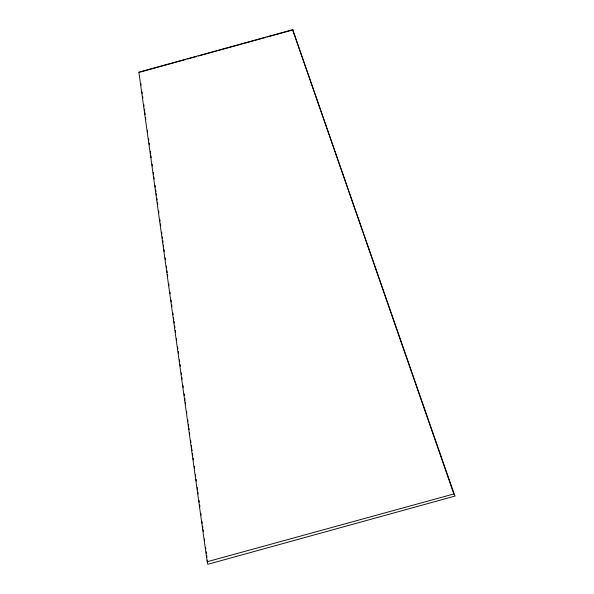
<?xml version="1.0" encoding="UTF-8"?>
<svg xmlns="http://www.w3.org/2000/svg" width="594" height="594" viewBox="0 0 594 594"><rect width="100%" height="100%" fill="white"/><g stroke="black" fill="none" stroke-linecap="round" stroke-linejoin="round"><path stroke-width="0.89" d="M207.373 560.083L207.625 561.917L207.18 561.731L138.862 72.156L292.649 29.7L454.165 493.859L207.18 561.731L207.818 564.3L455.138 496.027L453.719 493.673L292.649 29.7M140.206 72.097L185.803 59.511M187.593 59.014L196.532 56.549M198.322 56.051L265.377 37.541M267.166 37.051L293.094 29.893M138.862 72.156L139.308 72.342M140.852 83.368L141.105 85.202M142.003 91.632L142.256 93.473M142.642 96.228L142.902 98.062M143.8 104.492L144.052 106.326M144.439 109.088L144.691 110.922M144.951 112.756L145.203 114.597M145.589 117.352L145.849 119.186M147.386 130.212L147.639 132.046M148.537 138.476L148.797 140.318M149.183 143.072L149.436 144.906M150.334 151.336L150.586 153.178M150.973 155.932L151.232 157.766M152.131 164.196L152.383 166.03M153.282 172.46L153.534 174.302M153.92 177.057L154.18 178.891M155.079 185.321L155.331 187.162M155.717 189.917L155.97 191.751M156.229 193.592L156.489 195.426M156.868 198.181L157.128 200.022M157.514 202.777L157.766 204.611M158.665 211.041L158.925 212.882M159.816 219.312L160.076 221.146M160.462 223.901L160.714 225.735M161.613 232.165L161.872 234.006M162.251 236.761L162.511 238.595M162.763 240.436L163.023 242.27M163.409 245.025L163.662 246.866M164.048 249.621L164.308 251.455M165.199 257.885L165.459 259.727M166.357 266.157L166.61 267.991M166.996 270.745L167.256 272.587M167.508 274.421L167.768 276.255M168.793 283.605L169.045 285.439M169.943 291.869L170.203 293.711M171.094 300.141L171.354 301.975M171.74 304.729L171.993 306.571M172.891 313.001L173.151 314.835M173.53 317.59L173.79 319.431M174.042 321.265L174.302 323.099M174.688 325.861L174.94 327.695M175.327 330.45L175.586 332.291M176.477 338.721L176.737 340.555M177.636 346.985L177.888 348.819M178.274 351.574L178.534 353.415M179.425 359.845L179.685 361.679M180.071 364.434L180.324 366.275M181.222 372.705L181.482 374.539M181.861 377.294L182.12 379.135M183.019 385.565L183.271 387.399M184.17 393.829L184.43 395.663M184.808 398.418L185.068 400.259M185.321 402.093L185.58 403.935M186.605 411.278L186.865 413.12M187.756 419.55L188.016 421.384M188.402 424.138L188.654 425.98M188.914 427.814L189.167 429.655M189.553 432.41L189.813 434.244M190.711 440.674L190.964 442.508M191.35 445.27L191.602 447.104M191.862 448.938L192.114 450.779M192.501 453.534L192.76 455.368M193.139 458.123L193.399 459.964M194.297 466.394L194.55 468.228M195.448 474.658L195.708 476.499M196.094 479.254L196.347 481.088M197.245 487.518L197.498 489.359M197.884 492.114L198.144 493.948M199.042 500.378L199.294 502.212M199.681 504.974L199.933 506.808M200.831 513.238L201.091 515.072M201.99 521.502L202.242 523.344M202.628 526.098L202.881 527.932M203.141 529.774L203.393 531.608M204.425 538.958L204.678 540.792M205.576 547.223L205.828 549.064M206.215 551.819L206.474 553.653M206.727 555.487L206.987 557.328"/></g></svg>
